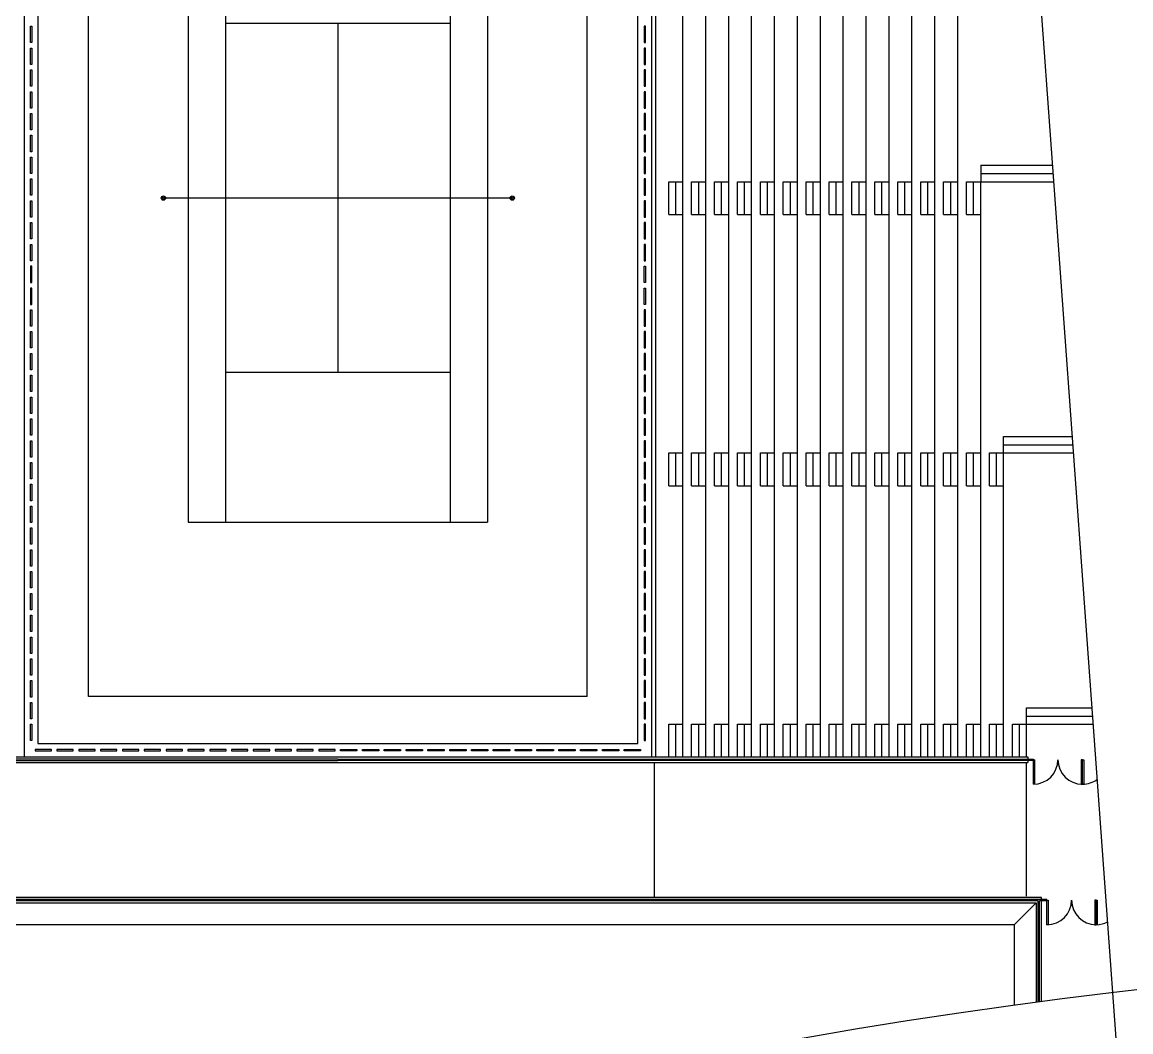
# Model space of a CAD drawing. Extents: x 23317406 to 24383751, y 42324270 to 43451021.
# Drawn here: x 24115695 to 24118405, y 43425322 to 43427791 of the extents above; entities that cross this region are included whole.
import ezdxf

# ---------------------------------------------------------------- set-up
doc = ezdxf.new("R2010")
doc.units = 0
doc.header["$MEASUREMENT"] = 0
doc.layers.add('CT', color=9, linetype='CONTINUOUS')

msp = doc.modelspace()

# ---------------------------------------------------------------- linework, layer by layer
at = {"layer": 'CT', "color": 6, "linetype": 'ByBlock'}
for p, q in [((24118461.67937, 43424042.25853, -1), (24118086.0697, 43429200.63144, -1)), ((24115700.36798, 43428727.2981, -1), (24115700.36798, 43425993.96477, -1)), ((24117233.70132, 43428727.2981, -1), (24117233.70132, 43425993.96477, -1)), ((24117243.70132, 43428727.2981, -1), (24117243.70132, 43425993.96477, -1)), ((24117310.36798, 43425993.96477, -1), (24117310.36798, 43428727.2981, -1)), ((24117366.36798, 43425993.96477, -1), (24117366.36798, 43428727.2981, -1)), ((24117422.36798, 43425993.96477, -1), (24117422.36798, 43428727.2981, -1)), ((24117478.36798, 43425993.96477, -1), (24117478.36798, 43428727.2981, -1)), ((24117534.36798, 43425993.96477, -1), (24117534.36798, 43428727.2981, -1)), ((24117590.36798, 43425993.96477, -1), (24117590.36798, 43428727.2981, -1)), ((24117646.36798, 43425993.96477, -1), (24117646.36798, 43428727.2981, -1)), ((24117702.36798, 43425993.96477, -1), (24117702.36798, 43428727.2981, -1)), ((24117758.36798, 43425993.96477, -1), (24117758.36798, 43428727.2981, -1)), ((24117814.36798, 43425993.96477, -1), (24117814.36798, 43428727.2981, -1)), ((24117870.36798, 43425993.96477, -1), (24117870.36798, 43428727.2981, -1)), ((24117926.36798, 43425993.96477, -1), (24117926.36798, 43428727.2981, -1)), ((24117982.36798, 43425993.96477, -1), (24117982.36798, 43428727.2981, -1)), ((24115733.70132, 43428693.96477, -1), (24115733.70132, 43426027.2981, -1)), ((24117200.36798, 43426027.2981, -1), (24117200.36798, 43428693.96477, -1)), ((24115857.36798, 43426141.63144, -1), (24115857.36798, 43428579.63144, -1)), ((24117076.70132, 43426141.63144, -1), (24117076.70132, 43428579.63144, -1)), ((24116101.36798, 43428152.96477, -1), (24116101.36798, 43426568.2981, -1)), ((24116192.70132, 43428152.96477, -1), (24116192.70132, 43426568.2981, -1)), ((24116741.36798, 43428152.96477, -1), (24116741.36798, 43426568.2981, -1)), ((24116832.70132, 43428152.96477, -1), (24116832.70132, 43426568.2981, -1)), ((24115715.36799, 43427740.63144, -1), (24115715.36799, 43427780.63144, -1)), ((24115715.36799, 43427780.63144, -1), (24115718.70132, 43427780.63144, -1)), ((24115718.70132, 43427780.63144, -1), (24115718.70132, 43427740.63144, -1)), ((24116741.36798, 43427787.2981, -1), (24116192.70132, 43427787.2981, -1)), ((24116467.03465, 43427787.2981, -1), (24116467.03465, 43426933.96477, -1)), ((24117218.70132, 43427780.63144, -1), (24117215.36798, 43427780.63144, -1)), ((24117215.36798, 43427780.63144, -1), (24117215.36798, 43427740.63144, -1)), ((24117218.70132, 43427740.63144, -1), (24117218.70132, 43427780.63144, -1)), ((24115718.70132, 43427740.63144, -1), (24115715.36799, 43427740.63144, -1)), ((24115715.36799, 43427687.2981, -1), (24115715.36799, 43427727.2981, -1)), ((24115715.36799, 43427727.2981, -1), (24115718.70132, 43427727.2981, -1)), ((24115718.70132, 43427727.2981, -1), (24115718.70132, 43427687.2981, -1)), ((24117215.36798, 43427740.63144, -1), (24117218.70132, 43427740.63144, -1)), ((24117218.70132, 43427727.2981, -1), (24117215.36798, 43427727.2981, -1)), ((24117215.36798, 43427727.2981, -1), (24117215.36798, 43427687.2981, -1)), ((24117218.70132, 43427687.2981, -1), (24117218.70132, 43427727.2981, -1)), ((24115718.70132, 43427687.2981, -1), (24115715.36799, 43427687.2981, -1)), ((24115715.36799, 43427633.96477, -1), (24115715.36799, 43427673.96477, -1)), ((24115715.36799, 43427673.96477, -1), (24115718.70132, 43427673.96477, -1)), ((24115718.70132, 43427673.96477, -1), (24115718.70132, 43427633.96477, -1)), ((24117215.36798, 43427687.2981, -1), (24117218.70132, 43427687.2981, -1)), ((24117218.70132, 43427673.96477, -1), (24117215.36798, 43427673.96477, -1)), ((24117215.36798, 43427673.96477, -1), (24117215.36798, 43427633.96477, -1)), ((24117218.70132, 43427633.96477, -1), (24117218.70132, 43427673.96477, -1)), ((24115718.70132, 43427633.96477, -1), (24115715.36799, 43427633.96477, -1)), ((24115715.36799, 43427580.63144, -1), (24115715.36799, 43427620.63144, -1)), ((24115715.36799, 43427620.63144, -1), (24115718.70132, 43427620.63144, -1)), ((24115718.70132, 43427620.63144, -1), (24115718.70132, 43427580.63144, -1)), ((24117215.36798, 43427633.96477, -1), (24117218.70132, 43427633.96477, -1)), ((24117218.70132, 43427620.63144, -1), (24117215.36798, 43427620.63144, -1)), ((24117215.36798, 43427620.63144, -1), (24117215.36798, 43427580.63144, -1)), ((24117218.70132, 43427580.63144, -1), (24117218.70132, 43427620.63144, -1)), ((24115718.70132, 43427580.63144, -1), (24115715.36799, 43427580.63144, -1)), ((24115715.36799, 43427527.2981, -1), (24115715.36799, 43427567.2981, -1)), ((24115715.36799, 43427567.2981, -1), (24115718.70132, 43427567.2981, -1)), ((24115718.70132, 43427567.2981, -1), (24115718.70132, 43427527.2981, -1)), ((24117215.36798, 43427580.63144, -1), (24117218.70132, 43427580.63144, -1)), ((24117218.70132, 43427567.2981, -1), (24117215.36798, 43427567.2981, -1)), ((24117215.36798, 43427567.2981, -1), (24117215.36798, 43427527.2981, -1)), ((24117218.70132, 43427527.2981, -1), (24117218.70132, 43427567.2981, -1)), ((24115718.70132, 43427527.2981, -1), (24115715.36799, 43427527.2981, -1)), ((24115715.36799, 43427473.96477, -1), (24115715.36799, 43427513.96477, -1)), ((24115715.36799, 43427513.96477, -1), (24115718.70132, 43427513.96477, -1)), ((24115718.70132, 43427513.96477, -1), (24115718.70132, 43427473.96477, -1)), ((24117215.36798, 43427527.2981, -1), (24117218.70132, 43427527.2981, -1)), ((24117218.70132, 43427513.96477, -1), (24117215.36798, 43427513.96477, -1)), ((24117215.36798, 43427513.96477, -1), (24117215.36798, 43427473.96477, -1)), ((24117218.70132, 43427473.96477, -1), (24117218.70132, 43427513.96477, -1)), ((24115718.70132, 43427473.96477, -1), (24115715.36799, 43427473.96477, -1)), ((24115715.36799, 43427420.63144, -1), (24115715.36799, 43427460.63144, -1)), ((24115715.36799, 43427460.63144, -1), (24115718.70132, 43427460.63144, -1)), ((24115718.70132, 43427460.63144, -1), (24115718.70132, 43427420.63144, -1)), ((24117215.36798, 43427473.96477, -1), (24117218.70132, 43427473.96477, -1)), ((24117218.70132, 43427460.63144, -1), (24117215.36798, 43427460.63144, -1)), ((24117215.36798, 43427460.63144, -1), (24117215.36798, 43427420.63144, -1)), ((24117218.70132, 43427420.63144, -1), (24117218.70132, 43427460.63144, -1)), ((24118038.36798, 43427440.63144, -1), (24118214.22503, 43427440.63144, -1)), ((24118038.36798, 43427440.63144, -1), (24118038.36798, 43427400.63144, -1)), ((24115718.70132, 43427420.63144, -1), (24115715.36799, 43427420.63144, -1)), ((24115715.36799, 43427367.2981, -1), (24115715.36799, 43427407.2981, -1)), ((24115715.36799, 43427407.2981, -1), (24115718.70132, 43427407.2981, -1)), ((24115718.70132, 43427407.2981, -1), (24115718.70132, 43427367.2981, -1)), ((24117215.36798, 43427420.63144, -1), (24117218.70132, 43427420.63144, -1)), ((24117218.70132, 43427407.2981, -1), (24117215.36798, 43427407.2981, -1)), ((24117215.36798, 43427407.2981, -1), (24117215.36798, 43427367.2981, -1)), ((24117218.70132, 43427367.2981, -1), (24117218.70132, 43427407.2981, -1)), ((24117275.70132, 43427400.63144, -1), (24117310.36798, 43427400.63144, -1)), ((24117275.70132, 43427320.63144, -1), (24117275.70132, 43427400.63144, -1)), ((24117293.03465, 43427320.63144, -1), (24117293.03465, 43427400.63144, -1)), ((24117331.70132, 43427400.63144, -1), (24117366.36798, 43427400.63144, -1)), ((24117331.70132, 43427320.63144, -1), (24117331.70132, 43427400.63144, -1)), ((24117349.03465, 43427320.63144, -1), (24117349.03465, 43427400.63144, -1)), ((24117387.70132, 43427400.63144, -1), (24117422.36798, 43427400.63144, -1)), ((24117387.70132, 43427320.63144, -1), (24117387.70132, 43427400.63144, -1)), ((24117405.03465, 43427320.63144, -1), (24117405.03465, 43427400.63144, -1)), ((24117443.70132, 43427400.63144, -1), (24117478.36798, 43427400.63144, -1)), ((24117443.70132, 43427320.63144, -1), (24117443.70132, 43427400.63144, -1)), ((24117461.03465, 43427320.63144, -1), (24117461.03465, 43427400.63144, -1)), ((24117499.70132, 43427400.63144, -1), (24117534.36798, 43427400.63144, -1)), ((24117499.70132, 43427320.63144, -1), (24117499.70132, 43427400.63144, -1)), ((24117517.03465, 43427320.63144, -1), (24117517.03465, 43427400.63144, -1)), ((24117555.70132, 43427400.63144, -1), (24117590.36798, 43427400.63144, -1)), ((24117555.70132, 43427320.63144, -1), (24117555.70132, 43427400.63144, -1)), ((24117573.03465, 43427320.63144, -1), (24117573.03465, 43427400.63144, -1)), ((24117611.70132, 43427400.63144, -1), (24117646.36798, 43427400.63144, -1)), ((24117611.70132, 43427320.63144, -1), (24117611.70132, 43427400.63144, -1)), ((24117629.03465, 43427320.63144, -1), (24117629.03465, 43427400.63144, -1)), ((24117667.70132, 43427400.63144, -1), (24117702.36798, 43427400.63144, -1)), ((24117667.70132, 43427320.63144, -1), (24117667.70132, 43427400.63144, -1)), ((24117685.03465, 43427320.63144, -1), (24117685.03465, 43427400.63144, -1)), ((24117723.70132, 43427400.63144, -1), (24117758.36798, 43427400.63144, -1)), ((24117723.70132, 43427320.63144, -1), (24117723.70132, 43427400.63144, -1)), ((24117741.03465, 43427320.63144, -1), (24117741.03465, 43427400.63144, -1)), ((24117779.70132, 43427400.63144, -1), (24117814.36798, 43427400.63144, -1)), ((24117779.70132, 43427320.63144, -1), (24117779.70132, 43427400.63144, -1)), ((24117797.03465, 43427320.63144, -1), (24117797.03465, 43427400.63144, -1)), ((24117835.70132, 43427400.63144, -1), (24117870.36798, 43427400.63144, -1)), ((24117835.70132, 43427320.63144, -1), (24117835.70132, 43427400.63144, -1)), ((24117853.03465, 43427320.63144, -1), (24117853.03465, 43427400.63144, -1)), ((24117891.70132, 43427320.63144, -1), (24117891.70132, 43427400.63144, -1)), ((24117891.70132, 43427400.63144, -1), (24117926.36798, 43427400.63144, -1)), ((24117909.03465, 43427320.63144, -1), (24117909.03465, 43427400.63144, -1)), ((24117947.70132, 43427320.63144, -1), (24117947.70132, 43427400.63144, -1)), ((24117947.70132, 43427400.63144, -1), (24117982.36798, 43427400.63144, -1)), ((24117965.03465, 43427320.63144, -1), (24117965.03465, 43427400.63144, -1)), ((24118003.70132, 43427320.63144, -1), (24118003.70132, 43427400.63144, -1)), ((24118003.70132, 43427400.63144, -1), (24118038.36798, 43427400.63144, -1)), ((24118021.03465, 43427320.63144, -1), (24118021.03465, 43427400.63144, -1)), ((24118038.36798, 43427420.63144, -1), (24118215.68135, 43427420.63144, -1)), ((24118038.36798, 43425993.96477, -1), (24118038.36798, 43427400.63144, -1)), ((24118038.36798, 43427400.63144, -1), (24118217.13766, 43427400.63144, -1)), ((24115718.70132, 43427367.2981, -1), (24115715.36799, 43427367.2981, -1)), ((24115715.36799, 43427313.96477, -1), (24115715.36799, 43427353.96477, -1)), ((24115715.36799, 43427353.96477, -1), (24115718.70132, 43427353.96477, -1)), ((24115718.70132, 43427353.96477, -1), (24115718.70132, 43427313.96477, -1)), ((24116893.36798, 43427360.63144, -1), (24116040.70132, 43427360.63144, -1)), ((24117215.36798, 43427367.2981, -1), (24117218.70132, 43427367.2981, -1)), ((24117218.70132, 43427353.96477, -1), (24117215.36798, 43427353.96477, -1)), ((24117215.36798, 43427353.96477, -1), (24117215.36798, 43427313.96477, -1)), ((24117218.70132, 43427313.96477, -1), (24117218.70132, 43427353.96477, -1)), ((24115718.70132, 43427313.96477, -1), (24115715.36799, 43427313.96477, -1)), ((24117215.36798, 43427313.96477, -1), (24117218.70132, 43427313.96477, -1)), ((24117275.70132, 43427320.63144, -1), (24117310.36798, 43427320.63144, -1)), ((24117331.70132, 43427320.63144, -1), (24117366.36798, 43427320.63144, -1)), ((24117387.70132, 43427320.63144, -1), (24117422.36798, 43427320.63144, -1)), ((24117443.70132, 43427320.63144, -1), (24117478.36798, 43427320.63144, -1)), ((24117499.70132, 43427320.63144, -1), (24117534.36798, 43427320.63144, -1)), ((24117555.70132, 43427320.63144, -1), (24117590.36798, 43427320.63144, -1)), ((24117611.70132, 43427320.63144, -1), (24117646.36798, 43427320.63144, -1)), ((24117667.70132, 43427320.63144, -1), (24117702.36798, 43427320.63144, -1)), ((24117723.70132, 43427320.63144, -1), (24117758.36798, 43427320.63144, -1)), ((24117779.70132, 43427320.63144, -1), (24117814.36798, 43427320.63144, -1)), ((24117835.70132, 43427320.63144, -1), (24117870.36798, 43427320.63144, -1)), ((24117891.70132, 43427320.63144, -1), (24117926.36798, 43427320.63144, -1)), ((24117947.70132, 43427320.63144, -1), (24117982.36798, 43427320.63144, -1)), ((24118003.70132, 43427320.63144, -1), (24118038.36798, 43427320.63144, -1)), ((24115715.36799, 43427260.63144, -1), (24115715.36799, 43427300.63144, -1)), ((24115715.36799, 43427300.63144, -1), (24115718.70132, 43427300.63144, -1)), ((24115718.70132, 43427300.63144, -1), (24115718.70132, 43427260.63144, -1)), ((24117218.70132, 43427300.63144, -1), (24117215.36798, 43427300.63144, -1)), ((24117215.36798, 43427300.63144, -1), (24117215.36798, 43427260.63144, -1)), ((24117218.70132, 43427260.63144, -1), (24117218.70132, 43427300.63144, -1)), ((24115718.70132, 43427260.63144, -1), (24115715.36799, 43427260.63144, -1)), ((24117215.36798, 43427260.63144, -1), (24117218.70132, 43427260.63144, -1)), ((24115715.36799, 43427207.2981, -1), (24115715.36799, 43427247.2981, -1)), ((24115715.36799, 43427247.2981, -1), (24115718.70132, 43427247.2981, -1)), ((24115718.70132, 43427247.2981, -1), (24115718.70132, 43427207.2981, -1)), ((24117218.70132, 43427247.2981, -1), (24117215.36798, 43427247.2981, -1)), ((24117215.36798, 43427247.2981, -1), (24117215.36798, 43427207.2981, -1)), ((24117218.70132, 43427207.2981, -1), (24117218.70132, 43427247.2981, -1)), ((24115718.70132, 43427207.2981, -1), (24115715.36799, 43427207.2981, -1)), ((24117215.36798, 43427207.2981, -1), (24117218.70132, 43427207.2981, -1)), ((24115715.36799, 43427193.96477, -1), (24115715.36799, 43427153.96477, -1)), ((24115718.70132, 43427193.96477, -1), (24115715.36799, 43427193.96477, -1)), ((24115718.70132, 43427153.96477, -1), (24115718.70132, 43427193.96477, -1)), ((24117215.36799, 43427153.96477, -1), (24117215.36799, 43427193.96477, -1)), ((24117215.36799, 43427193.96477, -1), (24117218.70132, 43427193.96477, -1)), ((24117218.70132, 43427193.96477, -1), (24117218.70132, 43427153.96477, -1)), ((24115715.36799, 43427153.96477, -1), (24115718.70132, 43427153.96477, -1)), ((24117218.70132, 43427153.96477, -1), (24117215.36799, 43427153.96477, -1)), ((24115715.36799, 43427140.63144, -1), (24115715.36799, 43427100.63144, -1)), ((24115718.70132, 43427140.63144, -1), (24115715.36799, 43427140.63144, -1)), ((24115718.70132, 43427100.63144, -1), (24115718.70132, 43427140.63144, -1)), ((24117215.36799, 43427100.63144, -1), (24117215.36799, 43427140.63144, -1)), ((24117215.36799, 43427140.63144, -1), (24117218.70132, 43427140.63144, -1)), ((24117218.70132, 43427140.63144, -1), (24117218.70132, 43427100.63144, -1)), ((24115715.36799, 43427100.63144, -1), (24115718.70132, 43427100.63144, -1)), ((24117218.70132, 43427100.63144, -1), (24117215.36799, 43427100.63144, -1)), ((24115715.36799, 43427047.2981, -1), (24115715.36799, 43427087.2981, -1)), ((24115715.36799, 43427087.2981, -1), (24115718.70132, 43427087.2981, -1)), ((24115718.70132, 43427087.2981, -1), (24115718.70132, 43427047.2981, -1)), ((24117218.70132, 43427087.2981, -1), (24117215.36799, 43427087.2981, -1)), ((24117215.36799, 43427087.2981, -1), (24117215.36799, 43427047.2981, -1)), ((24117218.70132, 43427047.2981, -1), (24117218.70132, 43427087.2981, -1)), ((24115718.70132, 43427047.2981, -1), (24115715.36799, 43427047.2981, -1)), ((24117215.36799, 43427047.2981, -1), (24117218.70132, 43427047.2981, -1)), ((24115715.36799, 43426993.96477, -1), (24115715.36799, 43427033.96477, -1)), ((24115715.36799, 43427033.96477, -1), (24115718.70132, 43427033.96477, -1)), ((24115718.70132, 43427033.96477, -1), (24115718.70132, 43426993.96477, -1)), ((24117218.70132, 43427033.96477, -1), (24117215.36799, 43427033.96477, -1)), ((24117215.36799, 43427033.96477, -1), (24117215.36799, 43426993.96477, -1)), ((24117218.70132, 43426993.96477, -1), (24117218.70132, 43427033.96477, -1)), ((24115718.70132, 43426993.96477, -1), (24115715.36799, 43426993.96477, -1)), ((24117215.36799, 43426993.96477, -1), (24117218.70132, 43426993.96477, -1)), ((24115715.36799, 43426940.63144, -1), (24115715.36799, 43426980.63144, -1)), ((24115715.36799, 43426980.63144, -1), (24115718.70132, 43426980.63144, -1)), ((24115718.70132, 43426980.63144, -1), (24115718.70132, 43426940.63144, -1)), ((24117218.70132, 43426980.63144, -1), (24117215.36799, 43426980.63144, -1)), ((24117215.36799, 43426980.63144, -1), (24117215.36799, 43426940.63144, -1)), ((24117218.70132, 43426940.63144, -1), (24117218.70132, 43426980.63144, -1)), ((24115718.70132, 43426940.63144, -1), (24115715.36799, 43426940.63144, -1)), ((24116741.36798, 43426933.96477, -1), (24116192.70132, 43426933.96477, -1)), ((24117215.36799, 43426940.63144, -1), (24117218.70132, 43426940.63144, -1)), ((24115715.36799, 43426887.2981, -1), (24115715.36799, 43426927.2981, -1)), ((24115715.36799, 43426927.2981, -1), (24115718.70132, 43426927.2981, -1)), ((24115718.70132, 43426927.2981, -1), (24115718.70133, 43426887.2981, -1)), ((24117218.70132, 43426927.2981, -1), (24117215.36799, 43426927.2981, -1)), ((24117215.36799, 43426927.2981, -1), (24117215.36799, 43426887.2981, -1)), ((24117218.70132, 43426887.2981, -1), (24117218.70132, 43426927.2981, -1)), ((24115718.70133, 43426887.2981, -1), (24115715.36799, 43426887.2981, -1)), ((24117215.36799, 43426887.2981, -1), (24117218.70132, 43426887.2981, -1)), ((24115715.36799, 43426833.96477, -1), (24115715.36799, 43426873.96477, -1)), ((24115715.36799, 43426873.96477, -1), (24115718.70133, 43426873.96477, -1)), ((24115718.70133, 43426873.96477, -1), (24115718.70133, 43426833.96477, -1)), ((24117218.70132, 43426873.96477, -1), (24117215.36799, 43426873.96477, -1)), ((24117215.36799, 43426873.96477, -1), (24117215.36799, 43426833.96477, -1)), ((24117218.70132, 43426833.96477, -1), (24117218.70132, 43426873.96477, -1)), ((24115718.70133, 43426833.96477, -1), (24115715.36799, 43426833.96477, -1)), ((24117215.36799, 43426833.96477, -1), (24117218.70132, 43426833.96477, -1)), ((24115715.36799, 43426780.63144, -1), (24115715.36799, 43426820.63144, -1)), ((24115715.36799, 43426820.63144, -1), (24115718.70133, 43426820.63144, -1)), ((24115718.70133, 43426820.63144, -1), (24115718.70133, 43426780.63144, -1)), ((24117218.70132, 43426820.63144, -1), (24117215.36799, 43426820.63144, -1)), ((24117215.36799, 43426820.63144, -1), (24117215.36799, 43426780.63144, -1)), ((24117218.70132, 43426780.63144, -1), (24117218.70132, 43426820.63144, -1)), ((24115718.70133, 43426780.63144, -1), (24115715.36799, 43426780.63144, -1)), ((24117215.36799, 43426780.63144, -1), (24117218.70132, 43426780.63144, -1)), ((24118094.36798, 43425993.96477, -1), (24118094.36798, 43426777.2981, -1)), ((24118094.36798, 43426777.2981, -1), (24118262.52601, 43426777.2981, -1)), ((24115715.36799, 43426727.2981, -1), (24115715.36799, 43426767.2981, -1)), ((24115715.36799, 43426767.2981, -1), (24115718.70133, 43426767.2981, -1)), ((24115718.70133, 43426767.2981, -1), (24115718.70133, 43426727.2981, -1)), ((24117218.70132, 43426767.2981, -1), (24117215.36799, 43426767.2981, -1)), ((24117215.36799, 43426767.2981, -1), (24117215.36799, 43426727.2981, -1)), ((24117218.70132, 43426727.2981, -1), (24117218.70132, 43426767.2981, -1)), ((24118094.36798, 43426757.2981, -1), (24118263.98232, 43426757.2981, -1)), ((24115718.70133, 43426727.2981, -1), (24115715.36799, 43426727.2981, -1)), ((24117215.36799, 43426727.2981, -1), (24117218.70132, 43426727.2981, -1)), ((24117275.70132, 43426737.2981, -1), (24117310.36798, 43426737.2981, -1)), ((24117275.70132, 43426657.2981, -1), (24117275.70132, 43426737.2981, -1)), ((24117293.03465, 43426657.2981, -1), (24117293.03465, 43426737.2981, -1)), ((24117331.70132, 43426737.2981, -1), (24117366.36798, 43426737.2981, -1)), ((24117331.70132, 43426657.2981, -1), (24117331.70132, 43426737.2981, -1)), ((24117349.03465, 43426657.2981, -1), (24117349.03465, 43426737.2981, -1)), ((24117387.70132, 43426737.2981, -1), (24117422.36798, 43426737.2981, -1)), ((24117387.70132, 43426657.2981, -1), (24117387.70132, 43426737.2981, -1)), ((24117405.03465, 43426657.2981, -1), (24117405.03465, 43426737.2981, -1)), ((24117443.70132, 43426737.2981, -1), (24117478.36798, 43426737.2981, -1)), ((24117443.70132, 43426657.2981, -1), (24117443.70132, 43426737.2981, -1)), ((24117461.03465, 43426657.2981, -1), (24117461.03465, 43426737.2981, -1)), ((24117499.70132, 43426737.2981, -1), (24117534.36798, 43426737.2981, -1)), ((24117499.70132, 43426657.2981, -1), (24117499.70132, 43426737.2981, -1)), ((24117517.03465, 43426657.2981, -1), (24117517.03465, 43426737.2981, -1)), ((24117555.70132, 43426737.2981, -1), (24117590.36798, 43426737.2981, -1)), ((24117555.70132, 43426657.2981, -1), (24117555.70132, 43426737.2981, -1)), ((24117573.03465, 43426657.2981, -1), (24117573.03465, 43426737.2981, -1)), ((24117611.70132, 43426737.2981, -1), (24117646.36798, 43426737.2981, -1)), ((24117611.70132, 43426657.2981, -1), (24117611.70132, 43426737.2981, -1)), ((24117629.03465, 43426657.2981, -1), (24117629.03465, 43426737.2981, -1)), ((24117667.70132, 43426737.2981, -1), (24117702.36798, 43426737.2981, -1)), ((24117667.70132, 43426657.2981, -1), (24117667.70132, 43426737.2981, -1)), ((24117685.03465, 43426657.2981, -1), (24117685.03465, 43426737.2981, -1)), ((24117723.70132, 43426737.2981, -1), (24117758.36798, 43426737.2981, -1)), ((24117723.70132, 43426657.2981, -1), (24117723.70132, 43426737.2981, -1)), ((24117741.03465, 43426657.2981, -1), (24117741.03465, 43426737.2981, -1)), ((24117779.70132, 43426737.2981, -1), (24117814.36798, 43426737.2981, -1)), ((24117779.70132, 43426657.2981, -1), (24117779.70132, 43426737.2981, -1)), ((24117797.03465, 43426657.2981, -1), (24117797.03465, 43426737.2981, -1)), ((24117835.70132, 43426737.2981, -1), (24117870.36798, 43426737.2981, -1)), ((24117835.70132, 43426657.2981, -1), (24117835.70132, 43426737.2981, -1)), ((24117853.03465, 43426657.2981, -1), (24117853.03465, 43426737.2981, -1)), ((24117891.70132, 43426657.2981, -1), (24117891.70132, 43426737.2981, -1)), ((24117891.70132, 43426737.2981, -1), (24117926.36798, 43426737.2981, -1)), ((24117909.03465, 43426657.2981, -1), (24117909.03465, 43426737.2981, -1)), ((24117947.70132, 43426657.2981, -1), (24117947.70132, 43426737.2981, -1)), ((24117947.70132, 43426737.2981, -1), (24117982.36798, 43426737.2981, -1)), ((24117965.03465, 43426657.2981, -1), (24117965.03465, 43426737.2981, -1)), ((24118003.70132, 43426657.2981, -1), (24118003.70132, 43426737.2981, -1)), ((24118003.70132, 43426737.2981, -1), (24118038.36798, 43426737.2981, -1)), ((24118021.03465, 43426657.2981, -1), (24118021.03465, 43426737.2981, -1)), ((24118059.70132, 43426657.2981, -1), (24118059.70132, 43426737.2981, -1)), ((24118059.70132, 43426737.2981, -1), (24118094.36798, 43426737.2981, -1)), ((24118077.03465, 43426657.2981, -1), (24118077.03465, 43426737.2981, -1)), ((24118094.36798, 43426737.2981, -1), (24118265.43863, 43426737.2981, -1)), ((24115715.36799, 43426673.96477, -1), (24115715.36799, 43426713.96477, -1)), ((24115715.36799, 43426713.96477, -1), (24115718.70133, 43426713.96477, -1)), ((24115718.70133, 43426713.96477, -1), (24115718.70133, 43426673.96477, -1)), ((24117218.70132, 43426713.96477, -1), (24117215.36799, 43426713.96477, -1)), ((24117215.36799, 43426713.96477, -1), (24117215.36799, 43426673.96477, -1)), ((24117218.70132, 43426673.96477, -1), (24117218.70132, 43426713.96477, -1)), ((24115718.70133, 43426673.96477, -1), (24115715.36799, 43426673.96477, -1)), ((24117215.36799, 43426673.96477, -1), (24117218.70132, 43426673.96477, -1)), ((24115715.36799, 43426620.63144, -1), (24115715.36799, 43426660.63144, -1)), ((24115715.36799, 43426660.63144, -1), (24115718.70133, 43426660.63144, -1)), ((24115718.70133, 43426660.63144, -1), (24115718.70133, 43426620.63144, -1)), ((24117218.70132, 43426660.63144, -1), (24117215.36799, 43426660.63144, -1)), ((24117215.36799, 43426660.63144, -1), (24117215.36799, 43426620.63144, -1)), ((24117218.70132, 43426620.63144, -1), (24117218.70132, 43426660.63144, -1)), ((24117275.70132, 43426657.2981, -1), (24117310.36798, 43426657.2981, -1)), ((24117331.70132, 43426657.2981, -1), (24117366.36798, 43426657.2981, -1)), ((24117387.70132, 43426657.2981, -1), (24117422.36798, 43426657.2981, -1)), ((24117443.70132, 43426657.2981, -1), (24117478.36798, 43426657.2981, -1)), ((24117499.70132, 43426657.2981, -1), (24117534.36798, 43426657.2981, -1)), ((24117555.70132, 43426657.2981, -1), (24117590.36798, 43426657.2981, -1)), ((24117611.70132, 43426657.2981, -1), (24117646.36798, 43426657.2981, -1)), ((24117667.70132, 43426657.2981, -1), (24117702.36798, 43426657.2981, -1)), ((24117723.70132, 43426657.2981, -1), (24117758.36798, 43426657.2981, -1)), ((24117779.70132, 43426657.2981, -1), (24117814.36798, 43426657.2981, -1)), ((24117835.70132, 43426657.2981, -1), (24117870.36798, 43426657.2981, -1)), ((24117891.70132, 43426657.2981, -1), (24117926.36798, 43426657.2981, -1)), ((24117947.70132, 43426657.2981, -1), (24117982.36798, 43426657.2981, -1)), ((24118003.70132, 43426657.2981, -1), (24118038.36798, 43426657.2981, -1)), ((24118059.70132, 43426657.2981, -1), (24118094.36798, 43426657.2981, -1)), ((24115718.70133, 43426620.63144, -1), (24115715.36799, 43426620.63144, -1)), ((24117215.36799, 43426620.63144, -1), (24117218.70132, 43426620.63144, -1)), ((24115715.36799, 43426567.2981, -1), (24115715.36799, 43426607.2981, -1)), ((24115715.36799, 43426607.2981, -1), (24115718.70133, 43426607.2981, -1)), ((24115718.70133, 43426607.2981, -1), (24115718.70133, 43426567.2981, -1)), ((24117218.70132, 43426607.2981, -1), (24117215.36799, 43426607.2981, -1)), ((24117215.36799, 43426607.2981, -1), (24117215.36799, 43426567.2981, -1)), ((24117218.70132, 43426567.2981, -1), (24117218.70132, 43426607.2981, -1)), ((24115718.70133, 43426567.2981, -1), (24115715.36799, 43426567.2981, -1)), ((24116101.36798, 43426568.2981, -1), (24116832.70132, 43426568.2981, -1)), ((24117215.36799, 43426567.2981, -1), (24117218.70132, 43426567.2981, -1)), ((24115715.36799, 43426513.96477, -1), (24115715.36799, 43426553.96477, -1)), ((24115715.36799, 43426553.96477, -1), (24115718.70133, 43426553.96477, -1)), ((24115718.70133, 43426553.96477, -1), (24115718.70133, 43426513.96477, -1)), ((24117218.70132, 43426553.96477, -1), (24117215.36799, 43426553.96477, -1)), ((24117215.36799, 43426553.96477, -1), (24117215.36799, 43426513.96477, -1)), ((24117218.70132, 43426513.96477, -1), (24117218.70132, 43426553.96477, -1)), ((24115718.70133, 43426513.96477, -1), (24115715.36799, 43426513.96477, -1)), ((24115715.36799, 43426460.63144, -1), (24115715.36799, 43426500.63144, -1)), ((24115715.36799, 43426500.63144, -1), (24115718.70133, 43426500.63144, -1)), ((24115718.70133, 43426500.63144, -1), (24115718.70133, 43426460.63144, -1)), ((24117215.36799, 43426513.96477, -1), (24117218.70132, 43426513.96477, -1)), ((24117218.70132, 43426500.63144, -1), (24117215.36799, 43426500.63144, -1)), ((24117215.36799, 43426500.63144, -1), (24117215.36799, 43426460.63144, -1)), ((24117218.70132, 43426460.63144, -1), (24117218.70132, 43426500.63144, -1)), ((24115718.70133, 43426460.63144, -1), (24115715.36799, 43426460.63144, -1)), ((24115715.36799, 43426407.2981, -1), (24115715.36799, 43426447.2981, -1)), ((24115715.36799, 43426447.2981, -1), (24115718.70133, 43426447.2981, -1)), ((24115718.70133, 43426447.2981, -1), (24115718.70133, 43426407.2981, -1)), ((24117215.36799, 43426460.63144, -1), (24117218.70132, 43426460.63144, -1)), ((24117218.70132, 43426447.2981, -1), (24117215.36799, 43426447.2981, -1)), ((24117215.36799, 43426447.2981, -1), (24117215.36799, 43426407.2981, -1)), ((24117218.70132, 43426407.2981, -1), (24117218.70132, 43426447.2981, -1)), ((24115718.70133, 43426407.2981, -1), (24115715.36799, 43426407.2981, -1)), ((24115715.36799, 43426353.96477, -1), (24115715.36799, 43426393.96477, -1)), ((24115715.36799, 43426393.96477, -1), (24115718.70133, 43426393.96477, -1)), ((24115718.70133, 43426393.96477, -1), (24115718.70133, 43426353.96477, -1)), ((24117215.36799, 43426407.2981, -1), (24117218.70132, 43426407.2981, -1)), ((24117218.70132, 43426393.96477, -1), (24117215.36799, 43426393.96477, -1)), ((24117215.36799, 43426393.96477, -1), (24117215.36799, 43426353.96477, -1)), ((24117218.70132, 43426353.96477, -1), (24117218.70132, 43426393.96477, -1)), ((24115718.70133, 43426353.96477, -1), (24115715.36799, 43426353.96477, -1)), ((24115715.36799, 43426300.63144, -1), (24115715.36799, 43426340.63144, -1)), ((24115715.36799, 43426340.63144, -1), (24115718.70133, 43426340.63144, -1)), ((24115718.70133, 43426340.63144, -1), (24115718.70133, 43426300.63144, -1)), ((24117215.36799, 43426353.96477, -1), (24117218.70132, 43426353.96477, -1)), ((24117218.70132, 43426340.63144, -1), (24117215.36799, 43426340.63144, -1)), ((24117215.36799, 43426340.63144, -1), (24117215.36799, 43426300.63144, -1)), ((24117218.70132, 43426300.63144, -1), (24117218.70132, 43426340.63144, -1)), ((24115718.70133, 43426300.63144, -1), (24115715.36799, 43426300.63144, -1)), ((24115715.368, 43426247.2981, -1), (24115715.36799, 43426287.2981, -1)), ((24115715.36799, 43426287.2981, -1), (24115718.70133, 43426287.2981, -1)), ((24115718.70133, 43426287.2981, -1), (24115718.70133, 43426247.2981, -1)), ((24117215.36799, 43426300.63144, -1), (24117218.70132, 43426300.63144, -1)), ((24117218.70132, 43426287.2981, -1), (24117215.36799, 43426287.2981, -1)), ((24117215.36799, 43426287.2981, -1), (24117215.36799, 43426247.2981, -1)), ((24117218.70132, 43426247.2981, -1), (24117218.70132, 43426287.2981, -1)), ((24115718.70133, 43426247.2981, -1), (24115715.368, 43426247.2981, -1)), ((24115715.368, 43426193.96477, -1), (24115715.368, 43426233.96477, -1)), ((24115715.368, 43426233.96477, -1), (24115718.70133, 43426233.96477, -1)), ((24115718.70133, 43426233.96477, -1), (24115718.70133, 43426193.96477, -1)), ((24117215.36799, 43426247.2981, -1), (24117218.70132, 43426247.2981, -1)), ((24117218.70132, 43426233.96477, -1), (24117215.36799, 43426233.96477, -1)), ((24117215.36799, 43426233.96477, -1), (24117215.36799, 43426193.96477, -1)), ((24117218.70132, 43426193.96477, -1), (24117218.70132, 43426233.96477, -1)), ((24115718.70133, 43426193.96477, -1), (24115715.368, 43426193.96477, -1)), ((24115715.368, 43426140.63144, -1), (24115715.368, 43426180.63144, -1)), ((24115715.368, 43426180.63144, -1), (24115718.70133, 43426180.63144, -1)), ((24115718.70133, 43426180.63144, -1), (24115718.70133, 43426140.63144, -1)), ((24117215.36799, 43426193.96477, -1), (24117218.70132, 43426193.96477, -1)), ((24117218.70132, 43426180.63144, -1), (24117215.36799, 43426180.63144, -1)), ((24117215.36799, 43426180.63144, -1), (24117215.36799, 43426140.63144, -1)), ((24117218.70132, 43426140.63144, -1), (24117218.70132, 43426180.63144, -1)), ((24115718.70133, 43426140.63144, -1), (24115715.368, 43426140.63144, -1)), ((24115715.368, 43426087.2981, -1), (24115715.368, 43426127.2981, -1)), ((24115715.368, 43426127.2981, -1), (24115718.70133, 43426127.2981, -1)), ((24115718.70133, 43426127.2981, -1), (24115718.70133, 43426087.2981, -1)), ((24117076.70132, 43426141.63144, -1), (24115857.36798, 43426141.63144, -1)), ((24117215.36799, 43426140.63144, -1), (24117218.70132, 43426140.63144, -1)), ((24117218.70132, 43426127.2981, -1), (24117215.36799, 43426127.2981, -1)), ((24117215.36799, 43426127.2981, -1), (24117215.36799, 43426087.2981, -1)), ((24117218.70132, 43426087.2981, -1), (24117218.70132, 43426127.2981, -1)), ((24118150.36798, 43425993.96477, -1), (24118150.36798, 43426113.96477, -1)), ((24118150.36798, 43426113.96477, -1), (24118310.82698, 43426113.96477, -1)), ((24118150.36798, 43426093.96477, -1), (24118312.28329, 43426093.96477, -1)), ((24115718.70133, 43426087.2981, -1), (24115715.368, 43426087.2981, -1)), ((24115715.368, 43426033.96477, -1), (24115715.368, 43426073.96477, -1)), ((24115715.368, 43426073.96477, -1), (24115718.70133, 43426073.96477, -1)), ((24115718.70133, 43426073.96477, -1), (24115718.70133, 43426033.96477, -1)), ((24117215.36799, 43426087.2981, -1), (24117218.70132, 43426087.2981, -1)), ((24117218.70132, 43426073.96477, -1), (24117215.36799, 43426073.96477, -1)), ((24117215.36799, 43426073.96477, -1), (24117215.36799, 43426033.96477, -1)), ((24117218.70132, 43426033.96477, -1), (24117218.70132, 43426073.96477, -1)), ((24117275.70132, 43426073.96477, -1), (24117310.36798, 43426073.96477, -1)), ((24117275.70132, 43425993.96477, -1), (24117275.70132, 43426073.96477, -1)), ((24117293.03465, 43425993.96477, -1), (24117293.03465, 43426073.96477, -1)), ((24117331.70132, 43426073.96477, -1), (24117366.36798, 43426073.96477, -1)), ((24117331.70132, 43425993.96477, -1), (24117331.70132, 43426073.96477, -1)), ((24117349.03465, 43425993.96477, -1), (24117349.03465, 43426073.96477, -1)), ((24117387.70132, 43426073.96477, -1), (24117422.36798, 43426073.96477, -1)), ((24117387.70132, 43425993.96477, -1), (24117387.70132, 43426073.96477, -1)), ((24117405.03465, 43425993.96477, -1), (24117405.03465, 43426073.96477, -1)), ((24117443.70132, 43426073.96477, -1), (24117478.36798, 43426073.96477, -1)), ((24117443.70132, 43425993.96477, -1), (24117443.70132, 43426073.96477, -1)), ((24117461.03465, 43425993.96477, -1), (24117461.03465, 43426073.96477, -1)), ((24117499.70132, 43426073.96477, -1), (24117534.36798, 43426073.96477, -1)), ((24117499.70132, 43425993.96477, -1), (24117499.70132, 43426073.96477, -1)), ((24117517.03465, 43425993.96477, -1), (24117517.03465, 43426073.96477, -1)), ((24117555.70132, 43426073.96477, -1), (24117590.36798, 43426073.96477, -1)), ((24117555.70132, 43425993.96477, -1), (24117555.70132, 43426073.96477, -1)), ((24117573.03465, 43425993.96477, -1), (24117573.03465, 43426073.96477, -1)), ((24117611.70132, 43426073.96477, -1), (24117646.36798, 43426073.96477, -1)), ((24117611.70132, 43425993.96477, -1), (24117611.70132, 43426073.96477, -1)), ((24117629.03465, 43425993.96477, -1), (24117629.03465, 43426073.96477, -1)), ((24117667.70132, 43426073.96477, -1), (24117702.36798, 43426073.96477, -1)), ((24117667.70132, 43425993.96477, -1), (24117667.70132, 43426073.96477, -1)), ((24117685.03465, 43425993.96477, -1), (24117685.03465, 43426073.96477, -1)), ((24117723.70132, 43426073.96477, -1), (24117758.36798, 43426073.96477, -1)), ((24117723.70132, 43425993.96477, -1), (24117723.70132, 43426073.96477, -1)), ((24117741.03465, 43425993.96477, -1), (24117741.03465, 43426073.96477, -1)), ((24117779.70132, 43426073.96477, -1), (24117814.36798, 43426073.96477, -1)), ((24117779.70132, 43425993.96477, -1), (24117779.70132, 43426073.96477, -1)), ((24117797.03465, 43425993.96477, -1), (24117797.03465, 43426073.96477, -1)), ((24117835.70132, 43426073.96477, -1), (24117870.36798, 43426073.96477, -1)), ((24117835.70132, 43425993.96477, -1), (24117835.70132, 43426073.96477, -1)), ((24117853.03465, 43425993.96477, -1), (24117853.03465, 43426073.96477, -1)), ((24117891.70132, 43426073.96477, -1), (24117926.36798, 43426073.96477, -1)), ((24117891.70132, 43425993.96477, -1), (24117891.70132, 43426073.96477, -1)), ((24117909.03465, 43425993.96477, -1), (24117909.03465, 43426073.96477, -1)), ((24117947.70132, 43426073.96477, -1), (24117982.36798, 43426073.96477, -1)), ((24117947.70132, 43425993.96477, -1), (24117947.70132, 43426073.96477, -1)), ((24117965.03465, 43425993.96477, -1), (24117965.03465, 43426073.96477, -1)), ((24118003.70132, 43426073.96477, -1), (24118038.36798, 43426073.96477, -1)), ((24118003.70132, 43425993.96477, -1), (24118003.70132, 43426073.96477, -1)), ((24118021.03465, 43425993.96477, -1), (24118021.03465, 43426073.96477, -1)), ((24118059.70132, 43426073.96477, -1), (24118094.36798, 43426073.96477, -1)), ((24118059.70132, 43425993.96477, -1), (24118059.70132, 43426073.96477, -1)), ((24118077.03465, 43425993.96477, -1), (24118077.03465, 43426073.96477, -1)), ((24118115.70132, 43426073.96477, -1), (24118150.36798, 43426073.96477, -1)), ((24118115.70132, 43425993.96477, -1), (24118115.70132, 43426073.96477, -1)), ((24118133.03465, 43425993.96477, -1), (24118133.03465, 43426073.96477, -1)), ((24118150.36798, 43426073.96477, -1), (24118313.7396, 43426073.96477, -1)), ((24115718.70133, 43426033.96477, -1), (24115715.368, 43426033.96477, -1)), ((24115733.70132, 43426027.2981, -1), (24117200.36798, 43426027.2981, -1)), ((24117215.36799, 43426033.96477, -1), (24117218.70132, 43426033.96477, -1)), ((24116467.03465, 43425988.96477, -1), (24114951.03465, 43425988.96477, -1)), ((24114951.03465, 43425985.63144, -1), (24116467.03465, 43425985.63144, -1)), ((24114954.36798, 43425993.96477, -1), (24118153.70132, 43425993.96477, -1)), ((24115767.03465, 43426012.2981, -1), (24115727.03465, 43426012.2981, -1)), ((24115727.03465, 43426012.2981, -1), (24115727.03465, 43426008.96477, -1)), ((24115727.03465, 43426008.96477, -1), (24115767.03465, 43426008.96477, -1)), ((24115767.03465, 43426008.96477, -1), (24115767.03465, 43426012.2981, -1)), ((24115820.36798, 43426012.2981, -1), (24115780.36798, 43426012.2981, -1)), ((24115780.36798, 43426012.2981, -1), (24115780.36798, 43426008.96477, -1)), ((24115780.36798, 43426008.96477, -1), (24115820.36798, 43426008.96477, -1)), ((24115820.36798, 43426008.96477, -1), (24115820.36798, 43426012.2981, -1)), ((24115873.70132, 43426012.2981, -1), (24115833.70132, 43426012.2981, -1)), ((24115833.70132, 43426012.2981, -1), (24115833.70132, 43426008.96477, -1)), ((24115833.70132, 43426008.96477, -1), (24115873.70132, 43426008.96477, -1)), ((24115873.70132, 43426008.96477, -1), (24115873.70132, 43426012.2981, -1)), ((24115927.03465, 43426012.2981, -1), (24115887.03465, 43426012.2981, -1)), ((24115887.03465, 43426012.2981, -1), (24115887.03465, 43426008.96477, -1)), ((24115887.03465, 43426008.96477, -1), (24115927.03465, 43426008.96477, -1)), ((24115927.03465, 43426008.96477, -1), (24115927.03465, 43426012.2981, -1)), ((24115980.36798, 43426012.2981, -1), (24115940.36798, 43426012.2981, -1)), ((24115940.36798, 43426012.2981, -1), (24115940.36798, 43426008.96477, -1)), ((24115940.36798, 43426008.96477, -1), (24115980.36798, 43426008.96477, -1)), ((24115980.36798, 43426008.96477, -1), (24115980.36798, 43426012.2981, -1)), ((24116033.70132, 43426012.2981, -1), (24115993.70132, 43426012.2981, -1)), ((24115993.70132, 43426012.2981, -1), (24115993.70132, 43426008.96477, -1)), ((24115993.70132, 43426008.96477, -1), (24116033.70132, 43426008.96477, -1)), ((24116033.70132, 43426008.96477, -1), (24116033.70132, 43426012.2981, -1)), ((24116087.03465, 43426012.2981, -1), (24116047.03465, 43426012.2981, -1)), ((24116047.03465, 43426012.2981, -1), (24116047.03465, 43426008.96477, -1)), ((24116047.03465, 43426008.96477, -1), (24116087.03465, 43426008.96477, -1)), ((24116087.03465, 43426008.96477, -1), (24116087.03465, 43426012.2981, -1)), ((24116140.36798, 43426012.2981, -1), (24116100.36798, 43426012.2981, -1)), ((24116100.36798, 43426012.2981, -1), (24116100.36798, 43426008.96477, -1)), ((24116100.36798, 43426008.96477, -1), (24116140.36798, 43426008.96477, -1)), ((24116140.36798, 43426008.96477, -1), (24116140.36798, 43426012.2981, -1)), ((24116193.70132, 43426012.2981, -1), (24116153.70132, 43426012.2981, -1)), ((24116153.70132, 43426012.2981, -1), (24116153.70132, 43426008.96477, -1)), ((24116153.70132, 43426008.96477, -1), (24116193.70132, 43426008.96477, -1)), ((24116193.70132, 43426008.96477, -1), (24116193.70132, 43426012.2981, -1)), ((24116247.03465, 43426012.2981, -1), (24116207.03465, 43426012.2981, -1)), ((24116207.03465, 43426012.2981, -1), (24116207.03465, 43426008.96477, -1)), ((24116207.03465, 43426008.96477, -1), (24116247.03465, 43426008.96477, -1)), ((24116247.03465, 43426008.96477, -1), (24116247.03465, 43426012.2981, -1)), ((24116300.36798, 43426012.2981, -1), (24116260.36798, 43426012.2981, -1)), ((24116260.36798, 43426012.2981, -1), (24116260.36798, 43426008.96477, -1)), ((24116260.36798, 43426008.96477, -1), (24116300.36798, 43426008.96477, -1)), ((24116300.36798, 43426008.96477, -1), (24116300.36798, 43426012.2981, -1)), ((24116353.70132, 43426012.2981, -1), (24116313.70132, 43426012.2981, -1)), ((24116313.70132, 43426012.2981, -1), (24116313.70132, 43426008.96477, -1)), ((24116313.70132, 43426008.96477, -1), (24116353.70132, 43426008.96477, -1)), ((24116353.70132, 43426008.96477, -1), (24116353.70132, 43426012.2981, -1)), ((24116407.03465, 43426012.2981, -1), (24116367.03465, 43426012.2981, -1)), ((24116367.03465, 43426012.2981, -1), (24116367.03465, 43426008.96477, -1)), ((24116367.03465, 43426008.96477, -1), (24116407.03465, 43426008.96477, -1)), ((24116407.03465, 43426008.96477, -1), (24116407.03465, 43426012.2981, -1)), ((24116460.36798, 43426012.2981, -1), (24116420.36798, 43426012.2981, -1)), ((24116420.36798, 43426012.2981, -1), (24116420.36798, 43426008.96477, -1)), ((24116420.36798, 43426008.96477, -1), (24116460.36798, 43426008.96477, -1)), ((24116460.36798, 43426008.96477, -1), (24116460.36798, 43426012.2981, -1)), ((24116467.03465, 43425988.96477, -1), (24118167.03465, 43425988.96477, -1)), ((24118167.03465, 43425985.63144, -1), (24116467.03465, 43425985.63144, -1)), ((24116473.70132, 43426008.96477, -1), (24116473.70132, 43426012.2981, -1)), ((24116473.70132, 43426012.2981, -1), (24116513.70132, 43426012.2981, -1)), ((24116513.70132, 43426008.96477, -1), (24116473.70132, 43426008.96477, -1)), ((24116513.70132, 43426012.2981, -1), (24116513.70132, 43426008.96477, -1)), ((24116527.03465, 43426008.96477, -1), (24116527.03465, 43426012.2981, -1)), ((24116527.03465, 43426012.2981, -1), (24116567.03465, 43426012.2981, -1)), ((24116567.03465, 43426008.96477, -1), (24116527.03465, 43426008.96477, -1)), ((24116567.03465, 43426012.2981, -1), (24116567.03465, 43426008.96477, -1)), ((24116580.36798, 43426008.96477, -1), (24116580.36798, 43426012.2981, -1)), ((24116580.36798, 43426012.2981, -1), (24116620.36798, 43426012.2981, -1)), ((24116620.36798, 43426008.96477, -1), (24116580.36798, 43426008.96477, -1)), ((24116620.36798, 43426012.2981, -1), (24116620.36798, 43426008.96477, -1)), ((24116633.70132, 43426008.96477, -1), (24116633.70132, 43426012.2981, -1)), ((24116633.70132, 43426012.2981, -1), (24116673.70132, 43426012.2981, -1)), ((24116673.70132, 43426008.96477, -1), (24116633.70132, 43426008.96477, -1)), ((24116673.70132, 43426012.2981, -1), (24116673.70132, 43426008.96477, -1)), ((24116687.03465, 43426008.96477, -1), (24116687.03465, 43426012.2981, -1)), ((24116687.03465, 43426012.2981, -1), (24116727.03465, 43426012.2981, -1)), ((24116727.03465, 43426008.96477, -1), (24116687.03465, 43426008.96477, -1)), ((24116727.03465, 43426012.2981, -1), (24116727.03465, 43426008.96477, -1)), ((24116740.36798, 43426008.96477, -1), (24116740.36798, 43426012.2981, -1)), ((24116740.36798, 43426012.2981, -1), (24116780.36798, 43426012.2981, -1)), ((24116780.36798, 43426008.96477, -1), (24116740.36798, 43426008.96477, -1)), ((24116780.36798, 43426012.2981, -1), (24116780.36798, 43426008.96477, -1)), ((24116793.70132, 43426008.96477, -1), (24116793.70132, 43426012.2981, -1)), ((24116793.70132, 43426012.2981, -1), (24116833.70132, 43426012.2981, -1)), ((24116833.70132, 43426008.96477, -1), (24116793.70132, 43426008.96477, -1)), ((24116833.70132, 43426012.2981, -1), (24116833.70132, 43426008.96477, -1)), ((24116847.03465, 43426008.96477, -1), (24116847.03465, 43426012.2981, -1)), ((24116847.03465, 43426012.2981, -1), (24116887.03465, 43426012.2981, -1)), ((24116887.03465, 43426008.96477, -1), (24116847.03465, 43426008.96477, -1)), ((24116887.03465, 43426012.2981, -1), (24116887.03465, 43426008.96477, -1)), ((24116900.36798, 43426008.96477, -1), (24116900.36798, 43426012.2981, -1)), ((24116900.36798, 43426012.2981, -1), (24116940.36798, 43426012.2981, -1)), ((24116940.36798, 43426008.96477, -1), (24116900.36798, 43426008.96477, -1)), ((24116940.36798, 43426012.2981, -1), (24116940.36798, 43426008.96477, -1)), ((24116953.70132, 43426008.96477, -1), (24116953.70132, 43426012.2981, -1)), ((24116953.70132, 43426012.2981, -1), (24116993.70132, 43426012.2981, -1)), ((24116993.70132, 43426008.96477, -1), (24116953.70132, 43426008.96477, -1)), ((24116993.70132, 43426012.2981, -1), (24116993.70132, 43426008.96477, -1)), ((24117007.03465, 43426008.96477, -1), (24117007.03465, 43426012.2981, -1)), ((24117007.03465, 43426012.2981, -1), (24117047.03465, 43426012.2981, -1)), ((24117047.03465, 43426008.96477, -1), (24117007.03465, 43426008.96477, -1)), ((24117047.03465, 43426012.2981, -1), (24117047.03465, 43426008.96477, -1)), ((24117060.36798, 43426008.96477, -1), (24117060.36798, 43426012.2981, -1)), ((24117060.36798, 43426012.2981, -1), (24117100.36798, 43426012.2981, -1)), ((24117100.36798, 43426008.96477, -1), (24117060.36798, 43426008.96477, -1)), ((24117100.36798, 43426012.2981, -1), (24117100.36798, 43426008.96477, -1)), ((24117113.70132, 43426008.96477, -1), (24117113.70132, 43426012.2981, -1)), ((24117113.70132, 43426012.2981, -1), (24117153.70132, 43426012.2981, -1)), ((24117153.70132, 43426008.96477, -1), (24117113.70132, 43426008.96477, -1)), ((24117153.70132, 43426012.2981, -1), (24117153.70132, 43426008.96477, -1)), ((24117167.03465, 43426008.96477, -1), (24117167.03465, 43426012.2981, -1)), ((24117167.03465, 43426012.2981, -1), (24117207.03465, 43426012.2981, -1)), ((24117207.03465, 43426008.96477, -1), (24117167.03465, 43426008.96477, -1)), ((24117207.03465, 43426012.2981, -1), (24117207.03465, 43426008.96477, -1)), ((24118153.70132, 43425993.96477, -1), (24118153.70132, 43425988.96477, -1)), ((24118153.70132, 43425985.63144, -1), (24118153.70132, 43425980.63144, -1)), ((24118167.03465, 43425988.96477, -1), (24118167.03465, 43425985.63144, -1)), ((24118167.03465, 43425987.2981, -1), (24118170.03465, 43425987.2981, -1)), ((24118167.03465, 43425927.2981, -1), (24118167.03465, 43425987.2981, -1)), ((24118170.03465, 43425987.2981, -1), (24118170.03465, 43425927.2981, -1)), ((24118287.03465, 43425987.2981, -1), (24118284.03465, 43425987.2981, -1)), ((24118284.03465, 43425987.2981, -1), (24118284.03465, 43425927.2981, -1)), ((24118287.03465, 43425927.2981, -1), (24118287.03465, 43425987.2981, -1)), ((24118287.03465, 43425987.2981, -1), (24118290.03465, 43425987.2981, -1)), ((24118287.03465, 43425927.2981, -1), (24118287.03465, 43425987.2981, -1)), ((24118290.03465, 43425987.2981, -1), (24118290.03465, 43425927.2981, -1)), ((24114954.36798, 43425980.63144, -1), (24118153.70132, 43425980.63144, -1)), ((24117240.36798, 43425980.63144, -1), (24117240.36798, 43425650.63144, -1)), ((24118150.36798, 43425653.96477, -1), (24118150.36798, 43425980.63144, -1)), ((24118170.03465, 43425927.2981, -1), (24118167.03465, 43425927.2981, -1)), ((24118284.03465, 43425927.2981, -1), (24118287.03465, 43425927.2981, -1)), ((24118290.03465, 43425927.2981, -1), (24118287.03465, 43425927.2981, -1)), ((24114487.03465, 43425637.2981, -1), (24118173.70132, 43425637.2981, -1)), ((24118178.70132, 43425642.2981, -1), (24114492.02818, 43425642.2981, -1)), ((24118200.36798, 43425645.63144, -1), (24114495.36152, 43425645.63144, -1)), ((24118187.03465, 43425650.63144, -1), (24114500.36153, 43425650.63144, -1)), ((24118120.36798, 43425583.96477, -1), (24118173.70132, 43425637.2981, -1)), ((24118173.70132, 43425637.2981, -1), (24118173.70132, 43425393.83119, -1)), ((24118178.70132, 43425394.49553, -1), (24118178.70132, 43425642.2981, -1)), ((24118182.03465, 43425394.9374, -1), (24118182.03465, 43425642.2981, -1)), ((24118200.36798, 43425642.2981, -1), (24118182.03465, 43425642.2981, -1)), ((24118187.03465, 43425645.63144, -1), (24118187.03465, 43425650.63144, -1)), ((24118187.03465, 43425395.59867, -1), (24118187.03465, 43425642.2981, -1)), ((24118200.36798, 43425642.2981, -1), (24118200.36798, 43425645.63144, -1)), ((24118200.36798, 43425643.96477, -1), (24118203.36798, 43425643.96477, -1)), ((24118200.36798, 43425583.96477, -1), (24118200.36798, 43425643.96477, -1)), ((24118203.36798, 43425643.96477, -1), (24118203.36798, 43425583.96477, -1)), ((24118320.36798, 43425643.96477, -1), (24118317.36798, 43425643.96477, -1)), ((24118317.36798, 43425643.96477, -1), (24118317.36798, 43425583.96477, -1)), ((24118320.36798, 43425643.96477, -1), (24118323.36798, 43425643.96477, -1)), ((24118320.36798, 43425583.96477, -1), (24118320.36798, 43425643.96477, -1)), ((24118320.36798, 43425583.96477, -1), (24118320.36798, 43425643.96477, -1)), ((24118323.36798, 43425643.96477, -1), (24118323.36798, 43425583.96477, -1)), ((24118120.36798, 43425583.96477, -1), (24114433.70132, 43425583.96477, -1)), ((24118120.36798, 43425583.96477, -1), (24118120.36798, 43425386.63035, -1)), ((24118203.36798, 43425583.96477, -1), (24118200.36798, 43425583.96477, -1)), ((24118317.36798, 43425583.96477, -1), (24118320.36798, 43425583.96477, -1)), ((24118323.36798, 43425583.96477, -1), (24118320.36798, 43425583.96477, -1))]:
    msp.add_line(p, q, dxfattribs=at)
for centre, radius in [((24116040.70132, 43427360.63144, -1), 5.33333), ((24116040.70132, 43427360.63144, -1), 3.33333), ((24116893.36798, 43427360.63144, -1), 5.33333), ((24116893.36798, 43427360.63144, -1), 3.33333)]:
    msp.add_circle(centre, radius, dxfattribs=at)
for centre, radius, start, end in [((24118167.03465, 43425987.2981, -1), 60, 270, 360), ((24118287.03465, 43425987.2981, -1), 60, 180, 270), ((24118287.03465, 43425987.2981, -1), 60, 270, 307.44991146), ((24118200.36798, 43425643.96477, -1), 60, 270, 360), ((24118320.36798, 43425643.96477, -1), 60, 180, 270), ((24118320.36798, 43425643.96477, -1), 60, 270, 298.38743235), ((24120013.70132, 43411564.67826, -1), 13951.024, 56.115546356, 123.884453644)]:
    msp.add_arc(centre, radius, start, end, dxfattribs=at)

doc.saveas('drawing.dxf')
